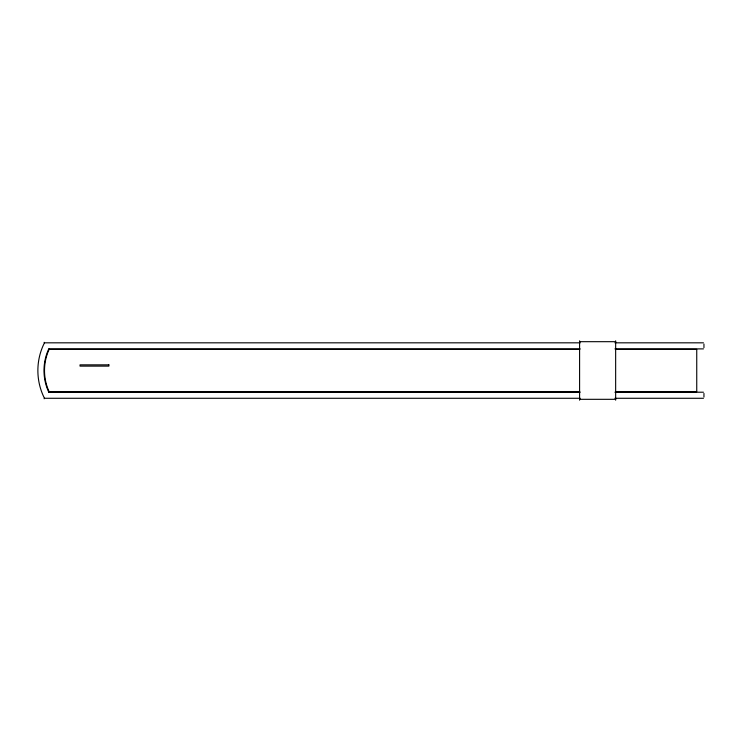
<?xml version="1.0" encoding="UTF-8"?>
<svg xmlns="http://www.w3.org/2000/svg" width="741" height="741" viewBox="0 0 741 741"><rect width="100%" height="100%" fill="white"/><g stroke="black" fill="none" stroke-linecap="round" stroke-linejoin="round"><path stroke-width="1.11" d="M48.786 348.891L49.138 349.382C42.959 362.608 42.959 378.494 49.138 391.72L48.786 392.211C42.404 378.679 42.404 362.423 48.786 348.891L580.166 348.891M44.117 342.323L44.469 342.824C35.679 360.117 35.679 380.985 44.469 398.278L44.117 398.778M579.592 341.684L615.651 341.684M44.469 342.824L580.212 342.824M614.919 342.824L703.441 342.824M614.9 348.891L703.441 348.891M49.138 349.382L579.666 349.382M615.502 349.382L696.744 349.382L696.744 391.72L615.502 391.72M49.138 391.72L579.666 391.72M48.786 392.211L580.166 392.211M614.9 392.211L703.441 392.211M44.469 398.278L580.212 398.278M614.919 398.278L703.441 398.278M579.592 399.316L615.651 399.316M703.95 344.019L703.95 347.686M703.95 393.415L703.95 397.083M615.651 340.814L615.651 400.186M579.592 340.814L579.592 400.186M108.871 364.85L80.028 364.85L80.028 366.119L108.871 366.119L108.871 364.85"/></g></svg>
